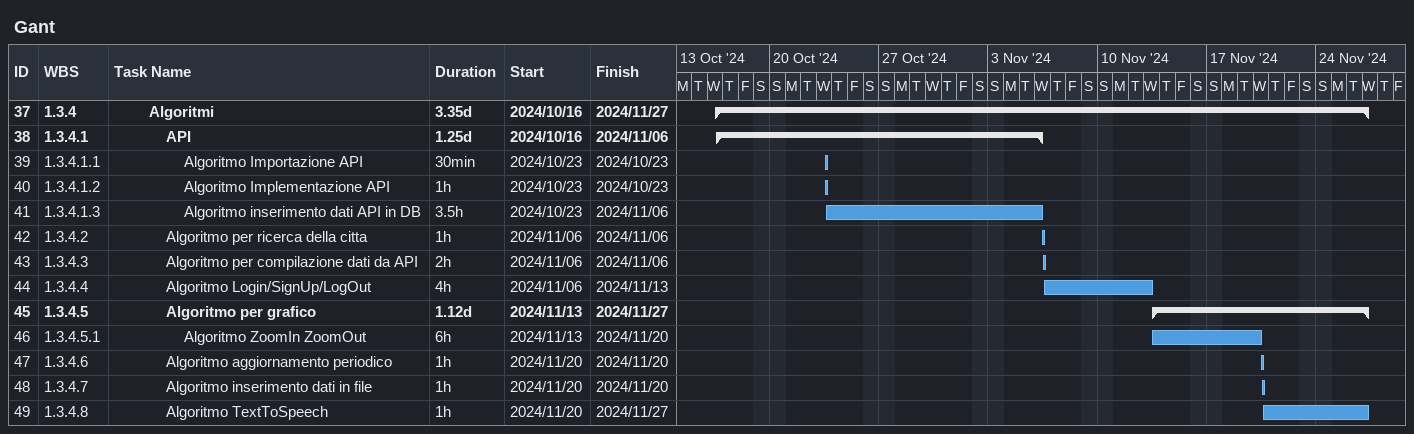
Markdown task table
Gant

| ID | WBS | Task | Duration | Start | Finish |
|---|---|---|---|---|---|
| 37 | 1.3.4 | **Algoritmi** | 3.35d | 2024-10-16 | 2024-11-27 |
| 38 | 1.3.4.1 | **API** | 1.25d | 2024-10-16 | 2024-11-06 |
| 39 | 1.3.4.1.1 | Algoritmo Importazione API | 30min | 2024-10-23 | 2024-10-23 |
| 40 | 1.3.4.1.2 | Algoritmo Implementazione API | 1h | 2024-10-23 | 2024-10-23 |
| 41 | 1.3.4.1.3 | Algoritmo inserimento dati API in DB | 3.5h | 2024-10-23 | 2024-11-06 |
| 42 | 1.3.4.2 | Algoritmo per ricerca della citta | 1h | 2024-11-06 | 2024-11-06 |
| 43 | 1.3.4.3 | Algoritmo per compilazione dati da API | 2h | 2024-11-06 | 2024-11-06 |
| 44 | 1.3.4.4 | Algoritmo Login/SignUp/LogOut | 4h | 2024-11-06 | 2024-11-13 |
| 45 | 1.3.4.5 | **Algoritmo per grafico** | 1.12d | 2024-11-13 | 2024-11-27 |
| 46 | 1.3.4.5.1 | Algoritmo ZoomIn ZoomOut | 6h | 2024-11-13 | 2024-11-20 |
| 47 | 1.3.4.6 | Algoritmo aggiornamento periodico | 1h | 2024-11-20 | 2024-11-20 |
| 48 | 1.3.4.7 | Algoritmo inserimento dati in file | 1h | 2024-11-20 | 2024-11-20 |
| 49 | 1.3.4.8 | Algoritmo TextToSpeech | 1h | 2024-11-20 | 2024-11-27 |
